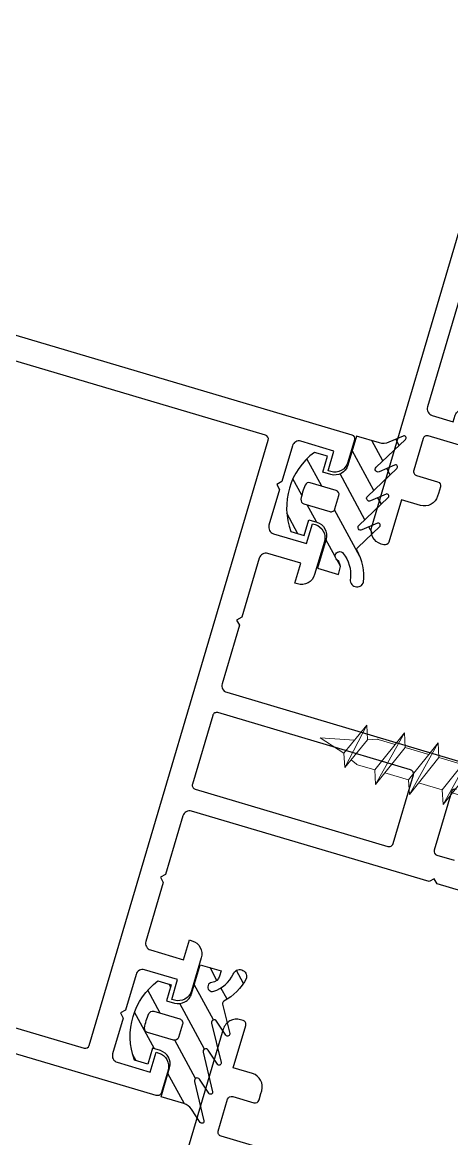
# Model space of a CAD drawing. Header units: millimetres. Extents: x 62878 to 70819, y -67946 to -61850.
# Drawn here: x 67939.64 to 67942.76, y -65723.84 to -65715.74 of the extents above; entities that cross this region are included whole.
import ezdxf

# ---------------------------------------------------------------- set-up
doc = ezdxf.new("R2010")
doc.units = ezdxf.units.MM
doc.layers.add('DOGRAMA', color=171, linetype='Continuous', lineweight=0)
pattern_1 = [(118.5057849383402, (67902.48424503687, -65824.31389920726), (-0.1395045678384407, -0.07576303882639554), [])]

# ---------------------------------------------------------------- blocks, each defined once
blk = doc.blocks.new('a2we')
at = {"lineweight": 5, "ltscale": 0.5}
for p, q in [((-196.0144480926461, -415.2868589025547), (-196.5925912144022, -417.2488821181558)), ((-196.0144480926461, -415.2868589025547), (-195.4639709594615, -417.7110762494052)), ((-197.5747968978259, -417.6063757508618), (-196.5747276986959, -417.2423803302317)), ((-194.1582851917165, -418.2620245979042), (-197.5747968978259, -417.6063757508618)), ((-195.1583543907882, -418.6260200186506), (-197.5747968978259, -417.6063757508618)), ((-196.8896500078097, -417.895480952812), (-197.0961171580722, -418.3448917148726)), ((-196.5747276986959, -417.2423803302317), (-194.1582851917165, -418.2620245979042)), ((-197.1143788935161, -419.7428166739272), (-197.1143788935161, -418.4283854465556)), ((-194.1582851917165, -418.2620245979042), (-195.1583543907882, -418.6260200186506)), ((-195.1583543907882, -418.6260200186506), (-194.9264251741961, -419.2953524503964)), ((-194.9154016761394, -420.634479622855), (-194.9154016761394, -419.3608343693425)), ((-198.1144480926461, -420.1068120946153), (-197.1143788935161, -419.7428166739268)), ((-194.9154016761721, -421.4039929561312), (-198.1144480926461, -420.1068120946153)), ((-193.9153324771005, -421.0399975355008), (-198.1144480926461, -420.1068120946153)), ((-197.1143788935161, -419.7428166739268), (-193.9153324771005, -421.0399975355008)), ((-197.1143788935161, -419.7428166739268), (-193.9153324771005, -421.0399975355008)), ((-197.1143788935161, -422.2969096404012), (-197.1143788935162, -420.512330007273)), ((-193.9153324771005, -421.0399975355008), (-194.9154016761721, -421.4039929561312)), ((-194.9154016761721, -423.1885725893157), (-194.9154016761721, -421.4039929561312)), ((-198.1144480926461, -422.6609050610894), (-197.1143788935161, -422.2969096404012)), ((-194.9154016761721, -423.9580859226053), (-198.1144480926461, -422.6609050610894)), ((-193.9153324771005, -423.594090501975), (-198.1144480926461, -422.6609050610894)), ((-197.1143788935161, -422.2969096404012), (-193.9153324771005, -423.594090501975)), ((-197.1143788935161, -422.2969096404012), (-193.9153324771005, -423.594090501975)), ((-197.1143788935161, -424.8510026068752), (-197.1143788935162, -423.0664229737469)), ((-193.9153324771005, -423.594090501975), (-194.9154016761721, -423.9580859226053)), ((-194.9154016761721, -425.7426655557898), (-194.9154016761721, -423.9580859226053)), ((-198.1144480926461, -425.2149980275636), (-197.1143788935161, -424.8510026068752)), ((-194.9154016761721, -426.5121788890793), (-198.1144480926461, -425.2149980275636)), ((-193.9153324771005, -426.1481834684492), (-198.1144480926461, -425.2149980275636)), ((-197.1143788935161, -424.8510026068752), (-193.9153324771005, -426.1481834684492)), ((-197.1143788935161, -424.8510026068752), (-193.9153324771005, -426.1481834684492)), ((-197.1143788935161, -427.3050955733496), (-197.1143788935162, -425.6205159402211)), ((-193.9153324771005, -426.1481834684492), (-194.9154016761721, -426.5121788890793)), ((-194.9154016761721, -428.1967585222638), (-194.9154016761721, -426.5121788890793)), ((-198.1144480926461, -427.669090994038), (-197.1143788935161, -427.3050955733496)), ((-194.9154016761721, -428.9662718555534), (-198.1144480926461, -427.669090994038)), ((-193.9153324771005, -428.6022764349236), (-198.1144480926461, -427.669090994038)), ((-197.1143788935161, -427.3050955733496), (-193.9153324771005, -428.6022764349236)), ((-197.1143788935161, -427.3050955733496), (-193.9153324771005, -428.6022764349236)), ((-197.1143788935161, -429.5591885398237), (-197.1143788935161, -428.0237477951896)), ((-193.9153324771005, -428.6022764349236), (-194.9154016761721, -428.9662718555534)), ((-194.9154016761721, -430.450851488738), (-194.9154016761721, -428.9662718555534)), ((-198.1144480926461, -429.9231839605702), (-197.1143788935161, -429.5591885398237)), ((-194.9154016761721, -431.2203648220857), (-198.1144480926461, -429.9231839605702)), ((-193.9153324771005, -430.8563694013976), (-198.1144480926461, -429.9231839605702)), ((-197.1143788935161, -429.5591885398237), (-193.9153324771005, -430.8563694013976)), ((-197.1143788935161, -429.5591885398237), (-193.9153324771005, -430.8563694013976)), ((-197.1143788935161, -431.8132815063559), (-197.1143788935161, -430.2778407616635)), ((-193.9153324771005, -430.8563694013976), (-194.9154016761721, -431.2203648220857)), ((-194.9154016761721, -432.7049444552304), (-194.9154016761721, -431.2203648220857)), ((-198.1144480926461, -432.177276926986), (-197.1143788935161, -431.8132815063559)), ((-194.9154016761721, -433.4744577885599), (-198.1144480926461, -432.177276926986)), ((-193.9153324771005, -433.1104623678716), (-198.1144480926461, -432.177276926986)), ((-197.1143788935161, -431.8132815063559), (-193.9153324771005, -433.1104623678716)), ((-197.1143788935161, -431.8132815063559), (-193.9153324771005, -433.1104623678716)), ((-197.1143788935161, -434.0673744728301), (-197.1143788935161, -432.5319337281958)), ((-193.9153324771005, -433.1104623678716), (-194.9154016761721, -433.4744577885599)), ((-198.1144480926461, -434.4313698935184), (-197.1143788935161, -434.0673744728301)), ((-197.1143788935161, -434.0673744728301), (-193.9153324771005, -435.364555334404)), ((-197.1143788935161, -434.0673744728301), (-193.9153324771005, -435.364555334404)), ((-194.9154016761721, -434.9590374217446), (-194.9154016761721, -433.4744577885599)), ((-194.9154016761721, -435.7285507550341), (-198.1144480926461, -434.4313698935184)), ((-193.9153324771005, -435.364555334404), (-198.1144480926461, -434.4313698935184)), ((-197.1143788935161, -436.3642339800811), (-197.1143788935161, -434.7860266946118)), ((-193.9153324771005, -435.364555334404), (-194.9154016761721, -435.7285507550341)), ((-194.9154016761721, -437.2558969289955), (-194.9154016761721, -435.7285507550341)), ((-198.1144480926461, -436.7282294008277), (-197.1143788935161, -436.3642339800811)), ((-197.1143788935161, -436.3642339800811), (-193.9153324771005, -437.6614148416551)), ((-197.1143788935161, -436.3642339800811), (-193.9153324771005, -437.6614148416551)), ((-194.9154016761721, -438.0254102623434), (-198.1144480926461, -436.7282294008277)), ((-193.9153324771005, -437.6614148416551), (-198.1144480926461, -436.7282294008277)), ((-197.1143788935161, -438.6610934873901), (-197.1143788935161, -437.1337473134849)), ((-193.9153324771005, -437.6614148416551), (-194.9154016761721, -438.0254102623434)), ((-194.9154016761721, -439.5527564362646), (-194.9154016761721, -438.0254102623434)), ((-198.1144480926461, -439.0250889080787), (-197.1143788935161, -438.6610934873901)), ((-194.9154016761721, -440.3222697695944), (-198.1144480926461, -439.0250889080787)), ((-193.9153324771005, -439.9582743489061), (-198.1144480926461, -439.0250889080787)), ((-197.1143788935161, -438.6610934873901), (-193.9153324771005, -439.9582743489061)), ((-197.1143788935161, -438.6610934873901), (-193.9153324771005, -439.9582743489061)), ((-197.1143788935161, -440.9579529946993), (-197.1143788935161, -439.430606820736)), ((-193.9153324771005, -439.9582743489061), (-194.9154016761721, -440.3222697695944)), ((-194.9154016761721, -441.849615943574), (-194.9154016761721, -440.3222697695944)), ((-198.1144480926461, -441.3219484153295), (-197.1143788935161, -440.9579529946993)), ((-194.9154016761721, -442.6191292769035), (-198.1144480926461, -441.3219484153295)), ((-193.9153324771005, -442.2551338562151), (-198.1144480926461, -441.3219484153295)), ((-197.1143788935161, -440.9579529946993), (-193.9153324771005, -442.2551338562151)), ((-197.1143788935161, -443.2537258831643), (-197.1143788935161, -441.7274663280053)), ((-193.9153324771005, -442.2551338562151), (-194.9154016761721, -442.6191292769035)), ((-194.9154016761721, -444.1453888320787), (-194.9154016761721, -442.6191292769035)), ((-198.1144480926461, -443.6177213039109), (-197.1143788935161, -443.2537258831643)), ((-194.9154016761721, -444.9149021654266), (-198.1144480926461, -443.6177213039109)), ((-193.9153324771005, -444.5509067447383), (-198.1144480926461, -443.6177213039109)), ((-197.1143788935161, -443.2537258831643), (-193.9153324771005, -444.5509067447383)), ((-197.1143788935161, -445.5538642814245), (-197.1143788935161, -444.0232392165685)), ((-193.9153324771005, -444.5509067447383), (-194.9154016761721, -444.9149021654266)), ((-194.9154016761721, -446.4455272302989), (-194.9154016761721, -444.9149021654266)), ((-198.1144480926461, -445.9178597020545), (-197.1143788935161, -445.5538642814245)), ((-193.9153324771005, -446.8510451429402), (-198.1144480926461, -445.9178597020545)), ((-194.9154016761721, -447.2150405636282), (-198.1144480926461, -445.9178597020545)), ((-197.1143788935161, -445.5538642814245), (-193.9153324771005, -446.8510451429402)), ((-197.1143788935161, -445.5538642814245), (-193.9153324771005, -446.8510451429402)), ((-197.1143788935161, -447.8540026795677), (-197.1143788935161, -446.3233776147298)), ((-193.9153324771005, -446.8510451429402), (-194.9154016761721, -447.2150405636282)), ((-197.1143788935161, -447.8540026795677), (-198.1144480926461, -448.2179981003141)), ((-193.9153324771005, -449.1511835411412), (-197.1143788935161, -447.8540026795677)), ((-194.9154016761721, -448.7456656284821), (-194.9154016761721, -447.2150405636282)), ((-194.9154016761721, -449.5151789618299), (-198.1144480926461, -448.2179981003141)), ((-198.1144480926461, -448.2179981003141), (-193.9153324771005, -449.1511835411412)), ((-197.1143788935161, -450.1541410778275), (-197.1143788935161, -448.6235160129718)), ((-193.9153324770423, -449.1511835411412), (-194.9154016761721, -449.5151789618299)), ((-194.9154016761723, -451.0458040266858), (-194.9154016761721, -449.5151789618299)), ((-198.1144480926461, -450.5181364984577), (-197.1143788935161, -450.1541410778275)), ((-197.1143788935161, -450.1541410778275), (-193.9153324770423, -451.4513219393434)), ((-194.9154016761721, -451.8153173600317), (-198.1144480926461, -450.5181364984577)), ((-193.9153324770423, -451.4513219393434), (-198.1144480926461, -450.5181364984577)), ((-197.1143788935161, -453.2868589025547), (-197.1143788935162, -450.9236544111328)), ((-193.9153324770423, -451.4513219393434), (-194.9154016761721, -451.8153173600317)), ((-194.9154016761721, -453.2868589025547), (-194.9154016761721, -451.8153173600317)), ((-192.7980524524961, -453.2868589025547), (-199.230843732796, -453.2868589025547)), ((-199.230843732796, -454.5827171301502), (-199.230843732796, -453.2868589025547)), ((-192.7980524524961, -454.5827171301502), (-192.7980524524961, -453.2868589025547))]:
    blk.add_line(p, q, dxfattribs=at)
blk.add_lwpolyline([(-196.4690204826777, -455.6637351848848), (-196.1125089353335, -455.3998333582319), (-195.9163872499585, -455.3998333582319), (-195.5598757026143, -455.6637351848848)], dxfattribs=at)
for centre, radius, start, end in [((-196.9143788935627, -418.4283854465556), 0.2, 155.3251238657465, 180), ((-195.115401676151, -419.3608343693425), 0.2, 0, 19.11162363728389), ((-195.6603624057317, -449.5292358589606), 6.187568978619671, 234.757305859688, 262.4904896380407), ((-196.3685337795604, -449.5292358589606), 6.187568978619673, 277.5095103619591, 305.2426941403116)]:
    blk.add_arc(centre, radius, start, end, dxfattribs=at)

msp = doc.modelspace()

# ---------------------------------------------------------------- hatches: boundary and pattern name
at = {"layer": 'DOGRAMA', "lineweight": -2}
h = msp.add_hatch(dxfattribs=at)
h.set_pattern_fill('ANSI31', color=256, scale=0.05, angle=73.50578493834035, style=0)
h.set_pattern_definition(pattern_1)
edge = h.paths.add_edge_path()
edge.add_arc((67942.25922174331, -65718.6935930569), 0.1000000000063632, 253.5057849399872, 293.50578494055685, ccw=False)
edge.add_line((67942.23082988983, -65718.7894778975), (67942.06487434279, -65718.74033785045))
edge.add_line((67942.06487434279, -65718.74033785045), (67942.00241226515, -65718.95128449978))
edge.add_arc((67941.90652742457, -65718.92289264631), 0.09999999998843902, 253.505784953609, 343.50578494561444, ccw=False)
edge.add_line((67941.87813557111, -65719.0187774869), (67941.82060466672, -65719.00174237479))
edge.add_line((67941.82060466672, -65719.00174237479), (67941.8546748909, -65718.88668056608))
edge.add_line((67941.8546748909, -65718.88668056608), (67941.75879005031, -65718.8582887126))
edge.add_arc((67942.05715385219, -65719.2595106483), 0.4999999999658464, 126.6358872894428, 200.3756825813202)
edge.add_line((67941.58843892938, -65719.43359775611), (67941.68432377, -65719.46198960963))
edge.add_line((67941.68432377, -65719.46198960963), (67941.71839399418, -65719.34692780093))
edge.add_line((67941.71839399418, -65719.34692780093), (67941.77592489854, -65719.363962913))
edge.add_arc((67941.74753304507, -65719.45984775359), 0.09999999998843902, -16.494215054385506, 73.5057849456145, ccw=False)
edge.add_line((67941.84341788566, -65719.48823960706), (67941.78095580798, -65719.69918625639))
edge.add_line((67941.78095580798, -65719.69918625639), (67941.93386816263, -65719.74446416622))
edge.add_line((67941.93386816263, -65719.74446416622), (67941.94507709441, -65719.70660941176))
edge.add_arc((67941.88275194804, -65719.688154707), 0.0649999999850413, 343.5057849316316, 411.9151204486306)
edge.add_arc((67941.94300954182, -65719.61126356796), 0.03268943071726781, 38.07550578943119, 231.9151204145184, ccw=False)
edge.add_arc((67941.77956584611, -65719.74268081815), 0.2424115900389703, -6.803520866963709, 38.70325154120309, ccw=False)
edge.add_arc((67942.0685983497, -65719.78432909942), 0.05002797727877442, 165.0203900235537, 342.5336263258762)
edge.add_arc((67941.74703655347, -65719.75631866734), 0.3717812401241752, 353.3542853497476, 390.0058058405336)
edge.add_arc((67942.08754755222, -65719.56293843672), 0.01999999996795664, 133.5057850298282, 201.8914479506925, ccw=False)
edge.add_line((67942.07377899601, -65719.54843233943), (67942.2333738679, -65719.39695183342))
edge.add_arc((67942.22304745075, -65719.38607226041), 0.0149999999963509, 313.5057849044397, 473.5057849085336)
edge.add_line((67942.21706482588, -65719.37231696327), (67942.10415802701, -65719.42142379226))
edge.add_arc((67942.09618119382, -65719.40308339606), 0.02000000001392242, 133.5057850026662, 293.5057849611637, ccw=False)
edge.add_line((67942.0824126376, -65719.38857729874), (67942.29583594555, -65719.18600518412))
edge.add_arc((67942.28550952842, -65719.17512561112), 0.01499999998633296, 313.5057848641242, 473.505784879731)
edge.add_line((67942.27952690356, -65719.16137031399), (67942.16662010472, -65719.21047714296))
edge.add_arc((67942.15864327153, -65719.19213674676), 0.02000000001392242, 133.505784973967, 293.5057849611637, ccw=False)
edge.add_line((67942.1448747153, -65719.17763064943), (67942.35829802329, -65718.97505853481))
edge.add_arc((67942.3479716061, -65718.96417896182), 0.01500000001585015, 313.505785063652, 473.5057850392798)
edge.add_line((67942.34198898118, -65718.95042366466), (67942.22908218234, -65718.99953049366))
edge.add_arc((67942.22110534916, -65718.98119009747), 0.01999999999477411, 133.5057849437303, 293.50578493956186, ccw=False)
edge.add_line((67942.20733679296, -65718.96668400014), (67942.42076010091, -65718.76411188554))
edge.add_arc((67942.41043368375, -65718.75323231252), 0.01500000001692342, 313.5057849064895, 473.5057849151669)
edge.add_line((67942.40445105886, -65718.73947701535), (67942.29910590922, -65718.78529503786))
edge = h.paths.add_edge_path(flags=16)
edge.add_line((67941.6829207374, -65719.2321322666), (67941.87143614044, -65719.28795236982))
edge.add_arc((67941.8799536965, -65719.25918691768), 0.02999999996355894, 253.5057849037799, 343.5057849037799)
edge.add_line((67941.90871914863, -65719.26770447374), (67941.93711100213, -65719.17181963313))
edge.add_arc((67941.90834554995, -65719.16330207707), 0.03000000000954974, 343.5057849008036, 433.5057849008036)
edge.add_line((67941.91686310602, -65719.13453662489), (67941.728347703, -65719.07871652166))
edge.add_arc((67941.71983014696, -65719.10748197386), 0.03000000001523971, 73.50578496199113, 155.7393507715229)
edge.add_arc((67942.05715385226, -65719.2595106484), 0.4000000000729275, 155.7393507629227, 171.2722190992803)
edge.add_arc((67941.69143829342, -65719.20336681443), 0.02999999997545618, 171.2722191487956, 253.5057849728582)
h = msp.add_hatch(dxfattribs=at)
h.set_pattern_fill('ANSI31', color=256, scale=0.05, angle=73.50578493834035, style=0)
h.set_pattern_definition(pattern_1)
edge = h.paths.add_edge_path()
edge.add_arc((67940.7828453621, -65723.67960476782), 0.1000000000448631, 33.50578497450773, 73.50578497343956)
edge.add_line((67940.81123721554, -65723.58371992716), (67940.64528166855, -65723.53457988011))
edge.add_line((67940.64528166855, -65723.53457988011), (67940.70774374626, -65723.32363323082))
edge.add_arc((67940.61185890563, -65723.29524137736), 0.1000000000261667, 343.5057849607106, 433.5057849583434)
edge.add_line((67940.64025075908, -65723.19935653674), (67940.5827198548, -65723.18232142467))
edge.add_line((67940.5827198548, -65723.18232142467), (67940.5486496306, -65723.29738323334))
edge.add_line((67940.5486496306, -65723.29738323334), (67940.45276479001, -65723.26899137987))
edge.add_arc((67940.92147971281, -65723.09490427202), 0.4999999999729861, 126.63588729544719, 200.3756825865904, ccw=False)
edge.add_line((67940.62311591089, -65722.69368233634), (67940.71900075153, -65722.72207418983))
edge.add_line((67940.71900075153, -65722.72207418983), (67940.68493052732, -65722.83713599855))
edge.add_line((67940.68493052732, -65722.83713599855), (67940.74246143167, -65722.85417111064))
edge.add_arc((67940.77085328517, -65722.75828627004), 0.1000000000106552, 253.5057849319926, 343.5057849399872)
edge.add_line((67940.86673812577, -65722.78667812352), (67940.9292002034, -65722.57573147422))
edge.add_line((67940.9292002034, -65722.57573147422), (67941.08211255803, -65722.62100938406))
edge.add_line((67941.08211255803, -65722.62100938406), (67941.07090362615, -65722.65886413852))
edge.add_arc((67941.00857847983, -65722.6404094338), 0.06499999992665582, 275.09644945870104, 343.5057849699032, ccw=False)
edge.add_arc((67941.0172564833, -65722.73771265635), 0.03268943072647305, 95.09644938492814, 288.9360640057922)
edge.add_arc((67940.9517158002, -65722.53849229046), 0.2424115900407491, 288.3083183056623, 333.8150907133415)
edge.add_arc((67941.21682686295, -65722.66092795465), 0.05002797728577877, -15.522056419043395, 161.9911798859529, ccw=False)
edge.add_arc((67940.93185625809, -65722.50934191479), 0.3717812401418691, 297.0057640140426, 333.65728450261497, ccw=False)
edge.add_arc((67941.11218058423, -65722.85694339823), 0.01999999998814083, 125.120122038519, 193.5057849434693)
edge.add_line((67941.09273365734, -65722.86161426902), (67941.14412218776, -65723.07556773548))
edge.add_arc((67941.12953699258, -65723.07907088855), 0.01499999999798878, -146.49421509135578, 13.505784876440828, ccw=False)
edge.add_line((67941.11702954123, -65723.08735120618), (67941.04906269544, -65722.98468702668))
edge.add_arc((67941.03238609362, -65722.99572745021), 0.02000000000258, 33.50578491663744, 193.5057849337332)
edge.add_line((67941.01293916671, -65723.00039832099), (67941.08166011013, -65723.28651438474))
edge.add_arc((67941.06707491493, -65723.29001753783), 0.01500000001553678, -146.49421509071118, 13.505784917506617, ccw=False)
edge.add_line((67941.05456746354, -65723.2982978555), (67940.98660061776, -65723.19563367598))
edge.add_arc((67940.96992401594, -65723.2066740995), 0.02000000000258, 33.50578491663744, 193.5057849337332)
edge.add_line((67940.95047708903, -65723.21134497029), (67941.01919803247, -65723.49746103406))
edge.add_arc((67941.00461283728, -65723.50096418713), 0.01500000001213828, -146.4942151063753, 13.505784863459382, ccw=False)
edge.add_line((67940.9921053859, -65723.50924450478), (67940.92413854005, -65723.40658032529))
edge.add_arc((67940.90746193826, -65723.41762074882), 0.01999999997831235, 33.50578496266294, 193.5057849532053)
edge.add_line((67940.88801501138, -65723.4222916196), (67940.95673595474, -65723.70840768336))
edge.add_arc((67940.94215075954, -65723.71191083644), 0.01500000001553678, -146.4942151063753, 13.505784917506617, ccw=False)
edge.add_line((67940.92964330816, -65723.72019115409), (67940.86622837119, -65723.62440265006))
edge = h.paths.add_edge_path(flags=16)
edge.add_line((67940.5926735636, -65722.91411014542), (67940.78118896659, -65722.96993024866))
edge.add_arc((67940.77267141057, -65722.99869570084), 0.02999999999715507, -16.49421502714182, 73.50578498074879, ccw=False)
edge.add_line((67940.80143686273, -65723.00721325686), (67940.77304500923, -65723.10309809748))
edge.add_arc((67940.74427955708, -65723.09458054144), 0.02999999997338046, 253.50578493831898, 343.50578493831904, ccw=False)
edge.add_line((67940.73576200104, -65723.12334599359), (67940.54724659803, -65723.06752589035))
edge.add_arc((67940.55576415405, -65723.03876043815), 0.03000000001110815, 171.27221915723, 253.5057849886395, ccw=False)
edge.add_arc((67940.92147971272, -65723.0949042722), 0.3999999999436621, 155.7393507478006, 171.2722190837558, ccw=False)
edge.add_arc((67940.58415600758, -65722.94287559761), 0.03000000001302337, 73.5057849886395, 155.7393507968605, ccw=False)

# ---------------------------------------------------------------- linework, layer by layer
at = {"layer": 'DOGRAMA', "lineweight": -2, "ltscale": 0.5}
for points in [[(67931.9240072057, -65715.7375898437), (67942.03026940426, -65718.73009120105, -0.4142135623732619), (67942.0505173004, -65718.76737420927), (67942.00225114948, -65718.93037843826, -0.4142135623730951), (67941.87797445536, -65718.9978714254), (67941.85879748731, -65718.99219305468), (67941.90138526747, -65718.84836579379), (67941.66167316603, -65718.77738616009, 0.4142135623730951), (67941.59953481896, -65718.81113265363), (67941.52287681453, -65719.07002172327), (67941.48559380633, -65719.09026961938), (67941.50584170246, -65719.12755262761), (67941.42918369806, -65719.38644169718, 0.4142135623730951), (67941.4629301916, -65719.44858004426), (67941.7026422931, -65719.51955967797), (67941.74523007331, -65719.37573241706), (67941.76440704145, -65719.38141078776, -0.4142135623728953), (67941.83190002854, -65719.50568748185), (67941.76092039485, -65719.74539958332, -0.4142135623729619), (67941.6366437008, -65719.81289257042), (67941.61746673266, -65719.80721419973), (67941.66005451282, -65719.66338693885), (67941.42034241141, -65719.59240730514, 0.4142135623731395), (67941.35820406437, -65719.6261537987), (67941.2313325037, -65720.05462386587), (67941.19404949548, -65720.07487176202), (67941.21429739159, -65720.11215477024), (67941.08848145625, -65720.53705978433, 0.4142135623730951), (67941.12222794979, -65720.59919813136), (67942.84815508049, -65721.1102514941)], [(67943.21144132511, -65717.00674138094, 0.2621398995659221), (67942.95791129359, -65717.25266759042), (67942.58029964223, -65718.52793597036, 0.4142135623730951), (67942.6140461358, -65718.5900743174), (67942.76746188075, -65718.63550128296), (67942.7816578075, -65718.58755886267, -0.4142135623730951), (67942.84379615451, -65718.55381236911), (67942.86297312265, -65718.55949073979, -0.4142135623730951), (67942.8832210188, -65718.596773748), (67942.86334672134, -65718.66389313644), (67945.48100286955, -65719.4389907366), (67945.97218193485, -65717.78018299429), (67943.35452578662, -65717.00508539418), (67943.33465148919, -65717.07220478258, -0.4142135623730951), (67943.29736848097, -65717.09245267873), (67943.2781915128, -65717.08677430802, -0.3618128521052944), (67943.24266659786, -65717.03355572437)], [(67943.47277585714, -65719.00078500102), (67942.58584108166, -65718.73816035628, 0.4142135623730951), (67942.54855807341, -65718.75840825241), (67942.48041762508, -65718.98853186987, 0.4142135623730951), (67942.50066552119, -65719.02581487807), (67942.65408126614, -65719.07124184367, -0.4142135623730951), (67942.67432916228, -65719.10852485186), (67942.66013323553, -65719.15646727217), (67942.6544548648, -65719.1756442403, -0.4142135623730951), (67942.53017817075, -65719.24313722739), (67942.39114515192, -65719.20196903983), (67942.30029122074, -65719.50880052974, -0.4142135623730951), (67942.2630082125, -65719.52904842589), (67942.24383124438, -65719.52337005518, -0.4142135623730951), (67942.1763382573, -65719.39909336112), (67942.82367251675, -65717.21291899557, -0.4142135623730951)], [(67943.47476893259, -65722.2344201115), (67942.65015930348, -65721.99025017153), (67942.62991140736, -65721.9529671633), (67942.59262839906, -65721.97321505944), (67940.86670126845, -65721.4621616967, 0.4142135623730951), (67940.80456292137, -65721.49590819026), (67940.67874698603, -65721.92081320439), (67940.64146397781, -65721.94106110047), (67940.66171187395, -65721.97834410872), (67940.53484031331, -65722.40681417589, 0.4142135623730951), (67940.56858680682, -65722.46895252298), (67940.80829890826, -65722.53993215668), (67940.85088668852, -65722.39610489577), (67940.87006365668, -65722.40178326647, -0.4142135623729619), (67940.93755664377, -65722.52605996052), (67940.86657701002, -65722.765772062, -0.4142135623728953), (67940.74230031596, -65722.83326504914), (67940.72312334788, -65722.82758667844), (67940.7657111281, -65722.68375941757), (67940.5259990266, -65722.61277978383, 0.4142135623730951), (67940.46386067953, -65722.64652627739), (67940.38720267513, -65722.90541534698), (67940.3499196669, -65722.92566324314), (67940.37016756306, -65722.96294625135), (67940.29350955869, -65723.22183532095, 0.4142135623730951), (67940.3272560522, -65723.28397366802), (67940.5669681537, -65723.35495330172), (67940.60955593392, -65723.2111260408), (67940.62873290203, -65723.2168044115, -0.4142135623728953), (67940.69622588913, -65723.3410811056), (67940.6479597382, -65723.5040853346, -0.4142135623729288), (67940.61067673, -65723.52433323073), (67930.50441453143, -65720.5318318734, -0.4142135623729288)], [(67942.79137137355, -65721.30202117529, 0.4142135623729288), (67942.75408836528, -65721.32226907143), (67942.62916420994, -65721.74416237004, 0.4142135623725959), (67942.64941210607, -65721.78144537825), (67942.77338096625, -65721.8181530131, -0.1989123673796753)], [(67941.96800762243, -65724.0826815525), (67941.08107284692, -65723.82005690776, -0.4142135623730951), (67941.06082495081, -65723.78277389954), (67941.12896539914, -65723.55265028214, -0.4142135623730951), (67941.16624840736, -65723.532402386), (67941.31966415234, -65723.57782935156, 0.4142135623730951), (67941.35694716056, -65723.55758145545), (67941.37114308731, -65723.50963903511), (67941.37682145798, -65723.49046206703, 0.4142135623730951), (67941.30932847093, -65723.36618537294), (67941.17029545206, -65723.3250171854), (67941.26114938321, -65723.01818569547, 0.4142135623730951), (67941.2409014871, -65722.98090268724), (67941.22172451892, -65722.97522431657, 0.4142135623730951), (67941.09744782487, -65723.04271730367), (67940.45011356543, -65725.22889166922, 0.4142135623730951)]]:
    msp.add_lwpolyline(points, format="xyb", dxfattribs=at)
msp.add_lwpolyline([(67934.17413804363, -65716.59158704041), (67933.83854110158, -65716.49221555323), (67932.04549458245, -65715.96128789306, 0.4142135623730953), (67932.0082115742, -65715.98153578918), (67930.70786468463, -65720.37306148837, 0.4142135623730951), (67930.72811258076, -65720.4103444966), (67932.52115909985, -65720.94127215678), (67932.85675604193, -65721.04064364401), (67940.0864730227, -65723.18138939678, 0.4142135623730951), (67940.12375603095, -65723.16114150058), (67941.42410292054, -65718.76961580142, 0.4142135623722071), (67941.4038550244, -65718.73233279321)], format="xyb", close=True, dxfattribs=at)
at = {"layer": 'DOGRAMA', "lineweight": -2}
for points in [[(67942.29910590922, -65718.78529503786, -0.176326980708443), (67942.23082988983, -65718.7894778975), (67942.06487434279, -65718.74033785045), (67942.00241226515, -65718.95128449978, -0.4142135623726288), (67941.87813557111, -65719.0187774869), (67941.82060466672, -65719.00174237479), (67941.8546748909, -65718.88668056608), (67941.75879005031, -65718.8582887126, 0.3333333333332321), (67941.58843892938, -65719.43359775611), (67941.68432377, -65719.46198960963), (67941.71839399418, -65719.34692780093), (67941.77592489854, -65719.363962913, -0.4142135623730951), (67941.84341788566, -65719.48823960706), (67941.78095580798, -65719.69918625639), (67941.93386816263, -65719.74446416622), (67941.94507709441, -65719.70660941176, 0.3076847592325163), (67941.92284577974, -65719.63699334797, -1.128701775594264), (67941.96874262037, -65719.59110401562, -0.2012120834862478), (67942.02027042955, -65719.7713981039, 0.9785310008383128), (67942.1163197004, -65719.79934479772, 0.1612998685773607), (67942.06898971392, -65719.57039542247, -0.3075716929248266), (67942.07377899601, -65719.54843233943), (67942.2333738679, -65719.39695183342, 0.8390996311771568), (67942.21706482588, -65719.37231696327), (67942.10415802701, -65719.42142379226, -0.8390996311749109), (67942.0824126376, -65719.38857729874), (67942.29583594555, -65719.18600518412, 0.8390996311813727), (67942.27952690356, -65719.16137031399), (67942.16662010472, -65719.21047714296, -0.8390996311751685), (67942.1448747153, -65719.17763064943), (67942.35829802329, -65718.97505853481, 0.8390996311750223), (67942.34198898118, -65718.95042366466), (67942.22908218234, -65718.99953049366, -0.8390996311790603), (67942.20733679296, -65718.96668400014), (67942.42076010091, -65718.76411188554, 0.8390996311813727), (67942.40445105886, -65718.73947701535)], [(67941.6829207374, -65719.2321322666), (67941.87143614044, -65719.28795236982, 0.414213562374205), (67941.90871914863, -65719.26770447374), (67941.93711100213, -65719.17181963313, 0.4142135623730951), (67941.91686310602, -65719.13453662489), (67941.728347703, -65719.07871652166, 0.3750467088372598), (67941.69247957625, -65719.09515532457, 0.0678788880673013), (67941.66178568057, -65719.19881461171, 0.3750467088370437)], [(67940.86622837119, -65723.62440265006, 0.176326980708443), (67940.81123721554, -65723.58371992716), (67940.64528166855, -65723.53457988011), (67940.70774374626, -65723.32363323082, 0.4142135623726288), (67940.64025075908, -65723.19935653674), (67940.5827198548, -65723.18232142467), (67940.5486496306, -65723.29738323334), (67940.45276479001, -65723.26899137987, -0.3333333333332321), (67940.62311591089, -65722.69368233634), (67940.71900075153, -65722.72207418983), (67940.68493052732, -65722.83713599855), (67940.74246143167, -65722.85417111064, 0.4142135623730951), (67940.86673812577, -65722.78667812352), (67940.9292002034, -65722.57573147422), (67941.08211255803, -65722.62100938406), (67941.07090362615, -65722.65886413852, -0.3076847592325163), (67941.01435259709, -65722.70515246093, 1.128701775594264), (67941.02786462376, -65722.76863297712, 0.2012120834862478), (67941.16924980955, -65722.64546113528, -0.9785310008383128), (67941.26503019514, -65722.67431590726, -0.1612998685773607), (67941.10067473329, -65722.8405844437, 0.3075716929248266), (67941.09273365734, -65722.86161426902), (67941.14412218776, -65723.07556773548, -0.8390996311771568), (67941.11702954123, -65723.08735120618), (67941.04906269544, -65722.98468702668, 0.8390996311749109), (67941.01293916671, -65723.00039832099), (67941.08166011013, -65723.28651438474, -0.8390996311813727), (67941.05456746354, -65723.2982978555), (67940.98660061776, -65723.19563367598, 0.8390996311751685), (67940.95047708903, -65723.21134497029), (67941.01919803247, -65723.49746103406, -0.8390996311750223), (67940.9921053859, -65723.50924450478), (67940.92413854005, -65723.40658032529, 0.8390996311790603), (67940.88801501138, -65723.4222916196), (67940.95673595474, -65723.70840768336, -0.8390996311813727), (67940.92964330816, -65723.72019115409)], [(67940.5926735636, -65722.91411014542), (67940.78118896659, -65722.96993024866, -0.414213562374205), (67940.80143686273, -65723.00721325686), (67940.77304500923, -65723.10309809748, -0.4142135623730951), (67940.73576200104, -65723.12334599359), (67940.54724659803, -65723.06752589035, -0.3750467088372598), (67940.52611154117, -65723.03420823543, -0.0678788880673013), (67940.55680543686, -65722.93054894834, -0.3750467088370437)]]:
    msp.add_lwpolyline(points, format="xyb", close=True, dxfattribs=at)
at = {"layer": 'DOGRAMA', "lineweight": -2, "ltscale": 5}
msp.add_lwpolyline([(67942.45754268873, -65721.16145656652), (67941.05762401609, -65720.74693550561, 0.4142135623730951), (67941.02034100788, -65720.76718340175), (67940.87270336974, -65721.26578457282, 0.4142135623730951), (67940.8929512659, -65721.30306758104), (67942.29286993855, -65721.71758864193, 0.4142135623730951), (67942.33015294676, -65721.6973407458), (67942.47779058488, -65721.19873957473, 0.4142135623730951)], format="xyb", close=True, dxfattribs=at)

# ---------------------------------------------------------------- block references
at = {"layer": 'DOGRAMA', "linetype": 'ByBlock', "lineweight": -2, "xscale": 0.09999999999876999, "yscale": 0.09999999999876999, "zscale": 0.09999999999876999, "rotation": 73.50578493445082}
msp.add_blockref('a2we', (67907.54680309794, -65690.34506196076), dxfattribs=at)

doc.saveas('drawing.dxf')
